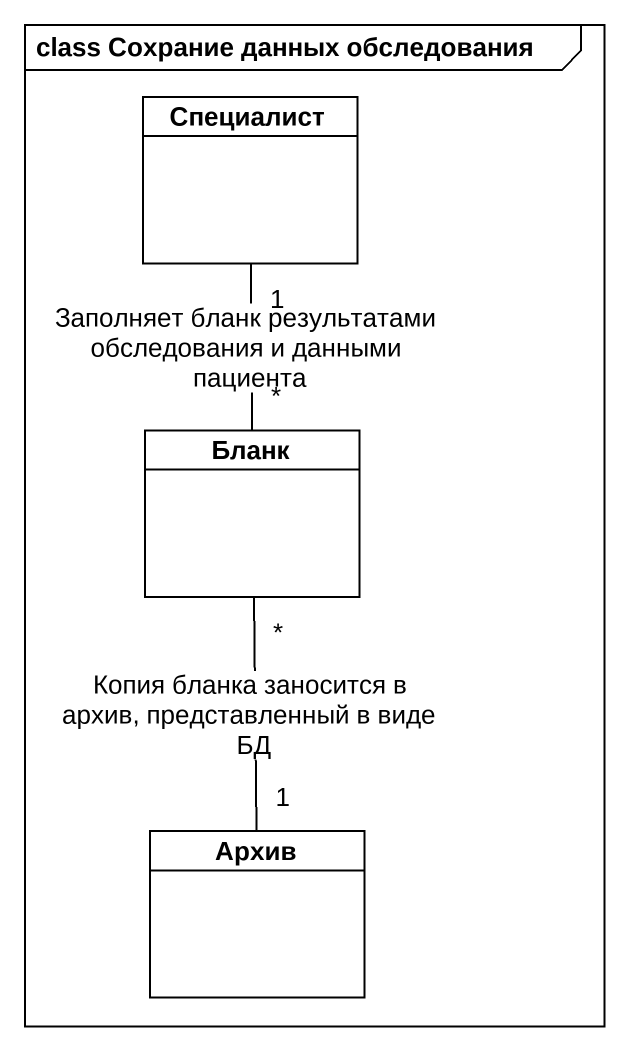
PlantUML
@startuml
mainframe class Сохрание данных обследования
hide circle
hide empty members
class Специалист
class Бланк
class Архив
Специалист "1" -- "*" Бланк : Заполняет бланк результатами обследования и данными пациента
Бланк "*" -- "1" Архив : Копия бланка заносится в архив, представленный в виде БД
@enduml
